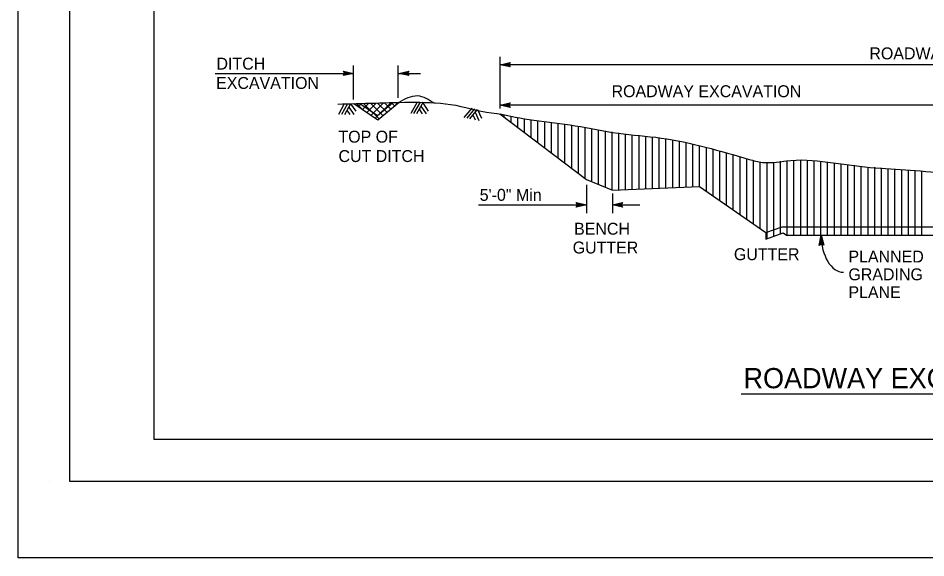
# Model space of a CAD drawing. Extents: x -894 to 866, y -476 to 714.
# Drawn here: x -894 to -355, y -476 to -156 of the extents above; entities that cross this region are included whole.
import ezdxf

# ---------------------------------------------------------------- set-up
doc = ezdxf.new("R2010")
doc.units = 0
for name, color, linetype in [('10 Sheet Format', 7, 'Continuous'), ('56 Stage 3 Anno', 7, 'Continuous'), ('57 Undefined', 7, 'Continuous'), ('59 Sndwall Anno', 7, 'Continuous'), ('60 Nongeo Data', 7, 'Continuous')]:
    doc.layers.add(name, color=color, linetype=linetype)

msp = doc.modelspace()

# ---------------------------------------------------------------- linework, layer by layer
at = {"layer": '10 Sheet Format'}
for p, q in [((-813.45, 643.96), (-813.45, -406.04)), ((-813.45, -406.04), (-438.24, -406.04)), ((-438.75, -406.04), (199.07, -406.04)), ((-875.42, -431.05), (-875.42, -431.05))]:
    msp.add_line(p, q, dxfattribs=at)
for points in [[(-894.04, 713.56), (865.96, 713.56), (865.96, -476.44), (-894.04, -476.44)], [(-863.43, 668.96), (836.57, 668.96), (836.57, -431.04), (-863.43, -431.04)], [(-863.43, 668.96), (836.57, 668.96), (836.57, -431.04), (-863.43, -431.04)]]:
    msp.add_lwpolyline(points, close=True, dxfattribs=at)
at = {"layer": '56 Stage 3 Anno'}
for p, q in [((-607.76, -209.59), (-607.76, -179.05)), ((-607.76, -183.66), (-601.76, -182.33)), ((-606.37, -183.65), (-601.99, -182.69)), ((-605, -183.66), (-602.17, -183.03)), ((-601.76, -182.33), (-602.56, -183.66)), ((-601.76, -182.33), (-601.76, -182.33)), ((-700.01, -188.79), (-700.81, -187.45)), ((-700.81, -187.45), (-700.81, -187.45)), ((-700.81, -187.45), (-694.81, -188.79)), ((-700.59, -187.81), (-696.19, -188.79)), ((-700.36, -188.17), (-697.57, -188.79)), ((-700.18, -188.51), (-698.95, -188.79)), ((-694.81, -204.22), (-694.81, -184.16)), ((-668.33, -203.28), (-668.33, -184.16)), ((-667.95, -188.79), (-661.95, -187.46)), ((-666.56, -188.78), (-662.19, -187.82)), ((-665.19, -188.79), (-662.37, -188.16)), ((-663.81, -188.79), (-662.6, -188.52)), ((-661.95, -187.46), (-662.75, -188.79)), ((-661.95, -187.46), (-661.95, -187.46)), ((-601.76, -185), (-607.76, -183.66)), ((-607.76, -183.66), (-607.76, -183.66)), ((-27.71, -183.66), (-607.76, -183.66)), ((-601.98, -184.64), (-606.38, -183.66)), ((-602.21, -184.28), (-605, -183.66)), ((-603.62, -183.66), (-602.41, -183.39)), ((-602.39, -183.94), (-603.62, -183.66)), ((-602.56, -183.66), (-601.76, -185)), ((-601.76, -185), (-601.76, -185)), ((-776.97, -188.79), (-694.81, -188.79)), ((-694.81, -188.79), (-700.81, -190.12)), ((-700.81, -190.12), (-700.01, -188.79)), ((-700.81, -190.12), (-700.81, -190.12)), ((-696.2, -188.8), (-700.57, -189.76)), ((-697.57, -188.79), (-700.4, -189.42)), ((-698.95, -188.79), (-700.16, -189.06)), ((-694.81, -188.79), (-694.81, -188.79)), ((-661.95, -190.13), (-667.95, -188.79)), ((-667.95, -188.79), (-667.95, -188.79)), ((-667.95, -188.79), (-655.09, -188.79)), ((-662.17, -189.77), (-666.57, -188.79)), ((-662.4, -189.41), (-665.19, -188.79)), ((-662.58, -189.07), (-663.81, -188.79)), ((-662.75, -188.79), (-661.95, -190.13)), ((-661.95, -190.13), (-661.95, -190.13)), ((-607.76, -207.66), (-601.76, -206.33)), ((-601.76, -209), (-607.76, -207.66)), ((-607.76, -207.66), (-607.76, -207.66)), ((-250.29, -207.66), (-607.76, -207.66)), ((-601.98, -208.65), (-606.38, -207.66)), ((-606.37, -207.66), (-601.99, -206.69)), ((-605, -207.66), (-602.17, -207.04)), ((-602.21, -208.29), (-605, -207.66)), ((-603.62, -207.67), (-602.41, -207.4)), ((-602.39, -207.94), (-603.62, -207.67)), ((-601.76, -206.33), (-602.56, -207.66)), ((-602.56, -207.66), (-601.76, -209)), ((-601.76, -206.33), (-601.76, -206.33)), ((-601.76, -209), (-601.76, -209)), ((-556.59, -254.91), (-556.59, -271.82)), ((-541.14, -260.15), (-541.14, -271.82)), ((-620.66, -266.82), (-556.59, -266.82)), ((-561.79, -266.82), (-562.59, -265.48)), ((-562.59, -265.48), (-562.59, -265.48)), ((-562.59, -265.48), (-556.59, -266.82)), ((-556.59, -266.82), (-562.59, -268.15)), ((-562.59, -268.15), (-561.79, -266.82)), ((-562.59, -268.15), (-562.59, -268.15)), ((-562.37, -265.84), (-557.97, -266.82)), ((-557.98, -266.83), (-562.35, -267.79)), ((-559.35, -266.82), (-562.17, -267.45)), ((-562.14, -266.2), (-559.35, -266.82)), ((-561.96, -266.55), (-560.73, -266.82)), ((-560.73, -266.82), (-561.94, -267.09)), ((-556.59, -266.82), (-556.59, -266.82)), ((-541.14, -266.82), (-535.14, -265.49)), ((-541.14, -266.82), (-524.81, -266.82)), ((-535.14, -268.16), (-541.14, -266.82)), ((-541.14, -266.82), (-541.14, -266.82)), ((-535.35, -267.81), (-539.76, -266.82)), ((-539.75, -266.82), (-535.37, -265.85)), ((-538.38, -266.83), (-535.55, -266.2)), ((-535.59, -267.45), (-538.38, -266.83)), ((-536.99, -266.83), (-535.78, -266.56)), ((-535.76, -267.1), (-536.99, -266.83)), ((-535.14, -265.49), (-535.94, -266.82)), ((-535.94, -266.82), (-535.14, -268.16)), ((-535.14, -265.49), (-535.14, -265.49)), ((-535.14, -268.16), (-535.14, -268.16)), ((-418.3, -290.95), (-417.15, -284.91)), ((-417.15, -284.91), (-417.15, -284.91)), ((-417.15, -284.91), (-415.64, -290.87)), ((-416.99, -290.11), (-418.3, -290.95)), ((-418.3, -290.95), (-418.3, -290.95)), ((-417.96, -290.73), (-417.11, -286.29)), ((-417.6, -290.48), (-417.07, -287.68)), ((-417.26, -290.29), (-417.03, -289.06)), ((-417.11, -286.3), (-416, -290.65)), ((-417.07, -287.68), (-416.35, -290.48)), ((-417.03, -289.06), (-416.72, -290.26)), ((-415.64, -290.87), (-416.99, -290.11)), ((-415.64, -290.87), (-415.64, -290.87))]:
    msp.add_line(p, q, dxfattribs=at)
msp.add_ellipse((-403.91, -284.91), major_axis=(0, -22), ratio=0.601768, start_param=4.712389, end_param=6.283185, dxfattribs=at)
at = {"layer": '57 Undefined'}
msp.add_line((-464.61, -379.09), (-32.64, -379.09), dxfattribs=at)
at = {"layer": '59 Sndwall Anno'}
for p, q in [((-700.35, -206.92), (-703.82, -213.26)), ((-698.46, -206.84), (-701.99, -213.31)), ((-696.67, -206.83), (-700.24, -213.36)), ((-697.76, -208.8), (-694.63, -213.25)), ((-696.67, -206.83), (-693.54, -211.28)), ((-656.99, -205.91), (-660.94, -212.57)), ((-655.27, -205.88), (-659.23, -212.56)), ((-653.48, -205.95), (-657.51, -212.75)), ((-655.93, -210.04), (-654.11, -212.83)), ((-654.85, -208.23), (-651.79, -212.91)), ((-653.74, -206.39), (-650.54, -211.3)), ((-624.71, -209.5), (-629.35, -215.1)), ((-623.11, -209.87), (-627.66, -215.35)), ((-698.78, -210.68), (-697.04, -213.15)), ((-621.4, -210.28), (-625.99, -215.82)), ((-624, -213.38), (-622.64, -216.42)), ((-622.65, -211.77), (-620.37, -216.87)), ((-621.18, -210.31), (-618.87, -215.47))]:
    msp.add_line(p, q, dxfattribs=at)
for points in [[(-694.64, -206.84), (-694.57, -206.77)], [(-689.46, -210.31), (-693.04, -206.73)], [(-692.1, -208.54), (-690.22, -206.66)], [(-689.56, -210.24), (-685.87, -206.55)], [(-679.75, -215.77), (-688.9, -206.63)], [(-687.02, -211.94), (-681.51, -206.44)], [(-677.44, -213.84), (-684.76, -206.52)], [(-684.48, -213.65), (-677.16, -206.33)], [(-681.94, -215.35), (-672.81, -206.22)], [(-675.12, -211.92), (-680.62, -206.42)], [(-672.81, -209.99), (-676.48, -206.31)], [(-670.49, -208.06), (-672.34, -206.21)], [(-669.91, -207.79), (-668.47, -206.18)], [(-668.19, -206.19), (-668.22, -206.17)], [(-605.33, -214.94), (-605.33, -213.48)], [(-601.33, -217.96), (-601.33, -214.25)], [(-597.33, -220.99), (-597.33, -215.01)], [(-593.33, -224.02), (-593.33, -215.67)], [(-589.33, -227.04), (-589.33, -216.31)], [(-585.33, -230.07), (-585.33, -216.91)], [(-581.33, -233.1), (-581.33, -217.61)], [(-577.33, -236.13), (-577.33, -217.93)], [(-573.33, -239.15), (-573.33, -218.6)], [(-569.33, -242.18), (-569.33, -219.26)], [(-565.33, -245.21), (-565.33, -219.59)], [(-561.33, -248.23), (-561.33, -220.16)], [(-557.33, -251.26), (-557.33, -220.74)], [(-553.33, -253.17), (-553.33, -221.74)], [(-549.33, -254.82), (-549.33, -222.33)], [(-545.33, -256.47), (-545.33, -222.92)], [(-541.33, -258.13), (-541.33, -223.52)], [(-537.33, -258.07), (-537.33, -224.11)], [(-533.33, -257.89), (-533.33, -224.7)], [(-529.33, -257.71), (-529.33, -225.29)], [(-525.33, -257.54), (-525.33, -225.72)], [(-521.33, -257.36), (-521.33, -226.16)], [(-517.33, -257.19), (-517.33, -226.6)], [(-513.33, -257.01), (-513.33, -227.04)], [(-509.33, -256.83), (-509.33, -227.51)], [(-505.33, -256.66), (-505.33, -228.5)], [(-501.33, -256.48), (-501.33, -229.32)], [(-497.33, -256.31), (-497.33, -230)], [(-493.33, -256.13), (-493.33, -230.67)], [(-489.33, -256.02), (-489.33, -231.73)], [(-485.33, -258.8), (-485.33, -232.69)], [(-481.33, -261.59), (-481.33, -233.74)], [(-477.33, -264.38), (-477.33, -234.78)], [(-473.33, -267.17), (-473.33, -236.07)], [(-469.33, -269.95), (-469.33, -237.16)], [(-465.33, -272.74), (-465.33, -238.45)], [(-461.33, -275.53), (-461.33, -239.44)], [(-457.33, -278.32), (-457.33, -240.44)], [(-453.33, -281.1), (-453.33, -241.43)], [(-449.33, -286.88), (-449.33, -241.98)], [(-445.33, -285.46), (-445.33, -241.59)], [(-441.33, -284.03), (-441.33, -240.91)], [(-437.33, -284.86), (-437.33, -240.44)], [(-433.33, -284.86), (-433.33, -240.55)], [(-429.33, -284.86), (-429.33, -240.55)], [(-425.33, -284.86), (-425.33, -240.86)], [(-421.33, -284.86), (-421.33, -241.19)], [(-417.33, -284.86), (-417.33, -241.52)], [(-413.33, -284.86), (-413.33, -241.85)], [(-409.33, -284.86), (-409.33, -242.17)], [(-405.33, -284.86), (-405.33, -242.52)], [(-401.33, -284.86), (-401.33, -242.92)], [(-397.33, -284.86), (-397.33, -243.31)], [(-393.33, -284.86), (-393.33, -244)], [(-389.33, -284.86), (-389.33, -244.57)], [(-385.33, -244.83), (-385.33, -244.5)], [(-385.33, -284.86), (-385.33, -244.96)], [(-381.33, -284.86), (-381.33, -244.9)], [(-377.33, -284.86), (-377.33, -245.3)], [(-373.33, -284.86), (-373.33, -245.69)], [(-369.33, -284.86), (-369.33, -246.09)], [(-365.33, -284.86), (-365.33, -246.31)], [(-361.33, -284.86), (-361.33, -246.49)], [(-357.33, -284.86), (-357.33, -246.66)]]:
    msp.add_lwpolyline(points, dxfattribs=at)
at = {"layer": '60 Nongeo Data'}
for p, q in [((-450.11, -283.35), (-450.11, -287.16)), ((-439.66, -283.44), (-437.74, -284.86)), ((-437.74, -284.86), (-337.32, -284.86))]:
    msp.add_line(p, q, dxfattribs=at)
for points in [[(-694.74, -206.77), (-680.45, -216.35), (-667.82, -205.84)], [(-691.21, -206.6), (-680.58, -213.72), (-671.47, -206.13)], [(-608, -212.92), (-556.59, -251.82), (-541.08, -258.23), (-489.41, -255.96), (-450.11, -283.35), (-440.29, -279.82), (-335.29, -279.82), (-309.12, -290.44), (-284.55, -285.42), (-179.55, -285.42)], [(-450.1, -287.18), (-439.66, -283.44)]]:
    msp.add_lwpolyline(points, dxfattribs=at)
for points in [[(-667.82, -205.84), (-656.99, -202.02), (-646.82, -206.4)], [(-704.14, -207.03), (-682.36, -206.43), (-658.57, -205.94), (-634.19, -207.76), (-609.77, -212.55), (-609.58, -212.56)], [(-609.77, -212.55), (-587.76, -216.62), (-563.23, -219.91), (-537.8, -224.35), (-512.26, -227.18), (-485.78, -232.59), (-459.92, -239.85), (-451.98, -241.65), (-435.18, -240.47), (-410.08, -241.84), (-384.9, -244.92), (-361.27, -246.49), (-336.53, -247.86), (-324.31, -247.67), (-311.25, -251.35), (-309.69, -251.86), (-287.29, -267.56), (-262, -281.81), (-237.02, -296.2), (-228.4, -301.37), (-211.42, -306.63), (-185.24, -310.12), (-160, -312.55), (-134.36, -314.89), (-109.31, -314.35), (-85.07, -313.45), (-59.94, -316.64), (-34.94, -316.3), (-16.56, -318.53)]]:
    msp.add_spline(points, degree=3, dxfattribs=at)

# ---------------------------------------------------------------- texts
at = {"layer": '57 Undefined'}
for s, height, p in [('ROADWAY PRISM', 7.0866, (-388.53, -180.48)), ('DITCH', 7.087, (-776.26, -186.55)), ('EXCAVATION', 7.087, (-776.47, -198.04)), ('ROADWAY EXCAVATION', 7.0866, (-541.65, -202.94)), ('TOP OF', 7.087, (-703.83, -229.94)), ('CUT DITCH', 7.087, (-703.8, -241.44)), ('5\'-0" Min', 7.087, (-619.94, -264.48)), ('BENCH', 7.087, (-563.89, -284.59)), ('GUTTER', 7.087, (-564.73, -295.74)), ('GUTTER', 7.087, (-468.99, -299.71)), ('PLANNED', 7.087, (-400.98, -301.08)), ('GRADING', 7.087, (-400.98, -311.66)), ('PLANE', 7.087, (-400.98, -322.25)), ('ROADWAY EXCAVATION - DITCH EXCAVATION', 12, (-463.28, -375.74))]:
    msp.add_text(s, height=height, dxfattribs=at).set_placement(p)

doc.saveas('drawing.dxf')
